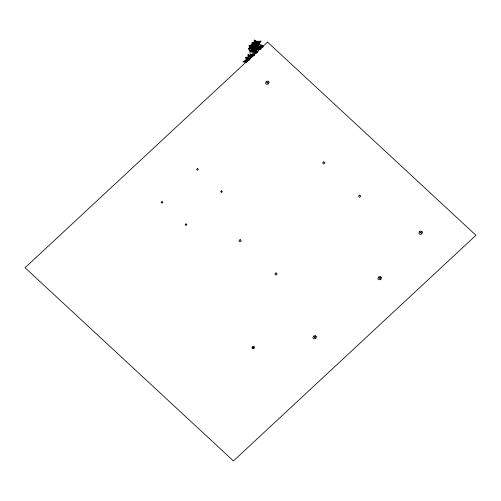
<?xml version="1.0" encoding="UTF-8"?>
<svg xmlns="http://www.w3.org/2000/svg" width="501" height="501" viewBox="0 0 501 501"><rect width="100%" height="100%" fill="white"/><g stroke="black" fill="none" stroke-linecap="round" stroke-linejoin="round"><path stroke-width="0.75" d="M246.298 62.049L246.348 60.709L247.638 61.341M253.932 43.574L255.936 44.213L258.503 42.691L260.232 42.854L257.896 43.85L258.554 44.332L255.936 44.213L255.854 40.919M255.861 44.614L255.973 43.956L253.969 43.656M255.779 44.639L255.923 43.856M263 47.169L259.43 46.543L261.102 44.702L259.33 44.871L259.174 44.47L257.683 45.854M257.727 42.698L257.883 41.495M252.385 46.43L250.876 47.351L248.972 45.96L252.122 44.952L252.247 44.201M255.391 48.015L255.097 49.762L256.236 50.676M255.93 53.645L254.107 52.511L254.333 51.321L249.698 50.144L250.293 54.459L254.395 54.966M258.341 50.939L259.149 46.731L260.583 49.505M251.345 55.799L251.709 54.615M255.786 43.831L256.293 44.232M266.169 81.638L265.524 83.329L266.701 84.419L268.517 83.817L269.162 82.126L267.985 81.037L266.169 81.638L268.517 83.817M313.463 336.165L312.818 337.856L313.995 338.945L315.812 338.344L316.457 336.653L315.279 335.564L313.463 336.165L315.812 338.344M378.499 277.072L377.86 278.763L379.032 279.852L380.854 279.251L381.499 277.56L380.322 276.471L378.499 277.072L380.854 279.251M419.506 231.662L418.861 233.353L420.038 234.443L421.855 233.842L422.5 232.151L421.328 231.061L419.506 231.662L421.855 233.842M256.03 46.8L253.287 46.593L252.51 45.929L252.379 45.046L254.182 45.585L254.483 44.877L256.161 46.361M257.282 42.303L257.827 41.063L256.099 42.09L254.201 40.074L254.364 42.097L254.871 41.965L255.936 44.213L258.103 42.259L257.282 42.303L255.936 44.213L255.372 42.159L256.725 41.646L257.101 42.998L255.936 44.213M254.458 47.482L255.516 45.917L255.773 46.455L255.998 45.203L257.063 43.625L258.341 46.725L257.545 46.818L257.589 47.952L259.036 47.088L259.017 45.641L257.545 46.818L257.063 43.625L256.975 48.127L253.969 47.57L254.452 48.829M252.761 48.772L253.456 47.789L254.971 47.964M256.499 52.724L258.265 50.513M259.061 42.053L259.693 41.264M256.193 46.317L253.612 45.04L252.147 42.328L254.126 44.075L255.241 43.556L255.854 45.773L254.126 44.075L254.683 43.43L252.147 42.328L251.727 45.09L253.036 45.547M267.34 82.728L268.574 81.582M420.683 232.752L421.911 231.606M314.641 337.254L315.868 336.108M379.677 278.161L380.91 277.015M254.865 54.44L253.644 54.077L249.698 50.144L254.107 52.511L255.397 51.421M253.481 48.202L254.433 47.413L250.851 48.278M252.022 46.524L250.876 47.351L252.46 45.754L248.972 45.96L251.659 44.627L252.122 44.952M252.51 45.929L248.252 48.879L249.598 48.885M247.463 58.918L243.085 61.748L246.592 62.65M252.16 348.057L254.251 346.899L254.301 348.132L253.255 348.709L252.16 348.057L252.109 346.824L253.155 346.247L254.251 346.899M260.57 46.743L262.549 45.766M257.101 42.998L261.052 41.095L259.211 43.08L258.503 42.691L261.052 41.095L256.725 41.646M255.422 44.357L255.911 44.132M250.801 50.877L252.742 50.006L248.715 48.253L250.156 51.165M252.291 55.861L251.095 55.605L252.855 54.953M253.725 51.728L255.861 51.127L251.308 47.482L251.715 49.38L252.748 50.513L251.897 50.244L252.034 50.889L255.141 50.551M259.067 48.359L259.743 48.184M248.408 60.352L243.085 61.748L247.481 61.203M252.016 56.024L253.287 55.711M251.634 50.808L253.118 50.444M249.548 48.578L248.252 48.879L253.287 46.593L250.938 47.013M259.443 49.348L260.921 49.079M249.598 47.939L250.782 47.727M253.644 54.077L250.293 54.459L254.564 54.809M251.095 55.605L254.602 55.216M256.287 51.365L255.053 51.484L255.66 52.605M252.585 48.002L248.715 48.253L252.091 48.685M262.399 46.18L263.319 46.148L261.065 45.021M253.612 45.04L251.727 45.09L255.222 45.829L253.907 45.835M252.686 46.079L255.203 46.098M251.884 55.179L250.387 54.365M250.888 58.254L245.283 57.703L248.891 60.414M253.406 55.943L250.325 55.624L251.383 57.546M258.572 46.988L261.497 47.326M259.336 48.278L259.869 48.346L259.43 47.933L261.215 48.509L259.825 47.132M253.763 45.641L255.222 45.829M251.621 48.941L253.6 49.317M257.608 43.224L259.073 43.512M253.293 55.818L247.995 54.766L248.202 56.813L249.592 56.425L247.995 54.766L250.469 56.15M249.598 58.817L245.283 57.703L250.738 56.344L251.339 57.665M254.126 42.61L255.404 43.086M256.299 53.125L255.272 52.737L255.723 53.782M251.94 45.848L252.867 46.205M254.182 45.585L256.211 46.606M256.819 41.414L254.201 40.074L254.871 41.965L253.869 42.09L254.546 43.462M255.153 46.449L256.988 47.413M254.107 52.511L255.973 53.526M245.728 60.039L246.987 60.721M252.335 56.738L250.325 55.624L252.109 57.101M249.999 59.018L248.703 58.298L249.285 60.151M258.391 48.998L255.109 47.157L255.905 51.396M253.456 47.789L254.514 48.509M249.936 59.181L248.703 58.298L249.811 59.287M255.241 43.556L256.474 44.52L255.66 45.378L254.126 44.075M257.426 52.561L255.892 51.127L259.149 46.731L259.33 49.693M247.413 61.717L246.348 60.709L247.056 61.836M256.249 44.833L257.019 45.892M256.7 52.323L255.892 51.127L256.581 52.774M248.577 56.882L249.392 58.103M253.205 347.481L253.775 348.42M256.606 50.614L255.109 47.157L257.163 49.386L256.756 48.077M255.034 40.5L255.153 41.082M256.656 41.57L256.737 43.073M267.559 42.103L25.05 267.728L233.441 460.926L475.95 235.301L267.559 42.103M162.023 201.577L161.109 202.429L161.98 203.231L162.888 202.385L162.023 201.577M197.488 168.58L196.58 169.426L197.444 170.234L198.358 169.388L197.488 168.58M186.046 223.853L185.132 224.698L186.003 225.5L186.911 224.655L186.046 223.853M221.511 190.856L220.603 191.701L221.467 192.503L222.381 191.658L221.511 190.856M240.136 239.653L238.921 240.781L240.079 241.851L241.294 240.724L240.136 239.653M323.803 161.81L322.588 162.938L323.746 164.015L324.961 162.881L323.803 161.81M276.026 272.926L274.811 274.053L275.97 275.13L277.185 273.997L276.026 272.926M359.693 195.083L358.478 196.21L359.637 197.288L360.845 196.16L359.693 195.083M255.523 49.374L255.097 49.762L251.308 47.482L255.523 49.374"/></g></svg>
